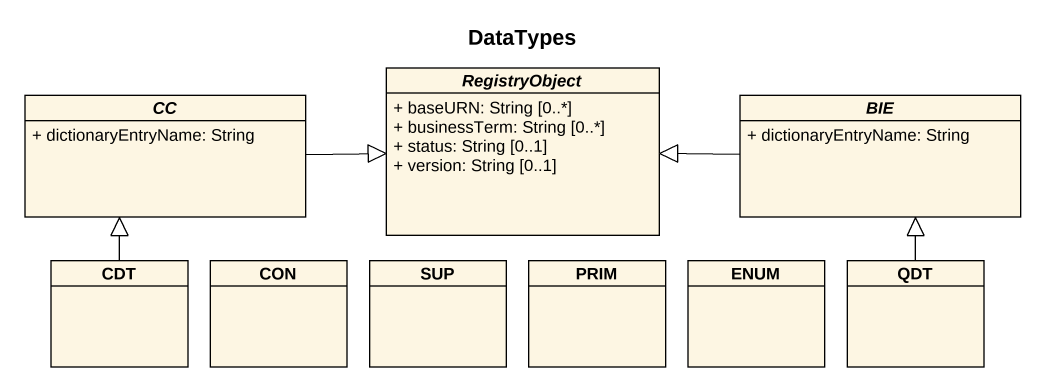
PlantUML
@startuml
title DataTypes
hide circle
hide empty members
skinparam classAttributeIconSize 0
abstract class CC {
  + dictionaryEntryName: String
}
abstract class RegistryObject {
  + baseURN: String [0..*]
  + businessTerm: String [0..*]
  + status: String [0..1]
  + version: String [0..1]
}
abstract class BIE {
  + dictionaryEntryName: String
}
class CDT
class CON
class SUP
class PRIM
class "ENUM" as ENUM_
class QDT
CC -right-|> RegistryObject
BIE -left-|> RegistryObject
CDT -up-|> CC
QDT -up-|> BIE
@enduml
